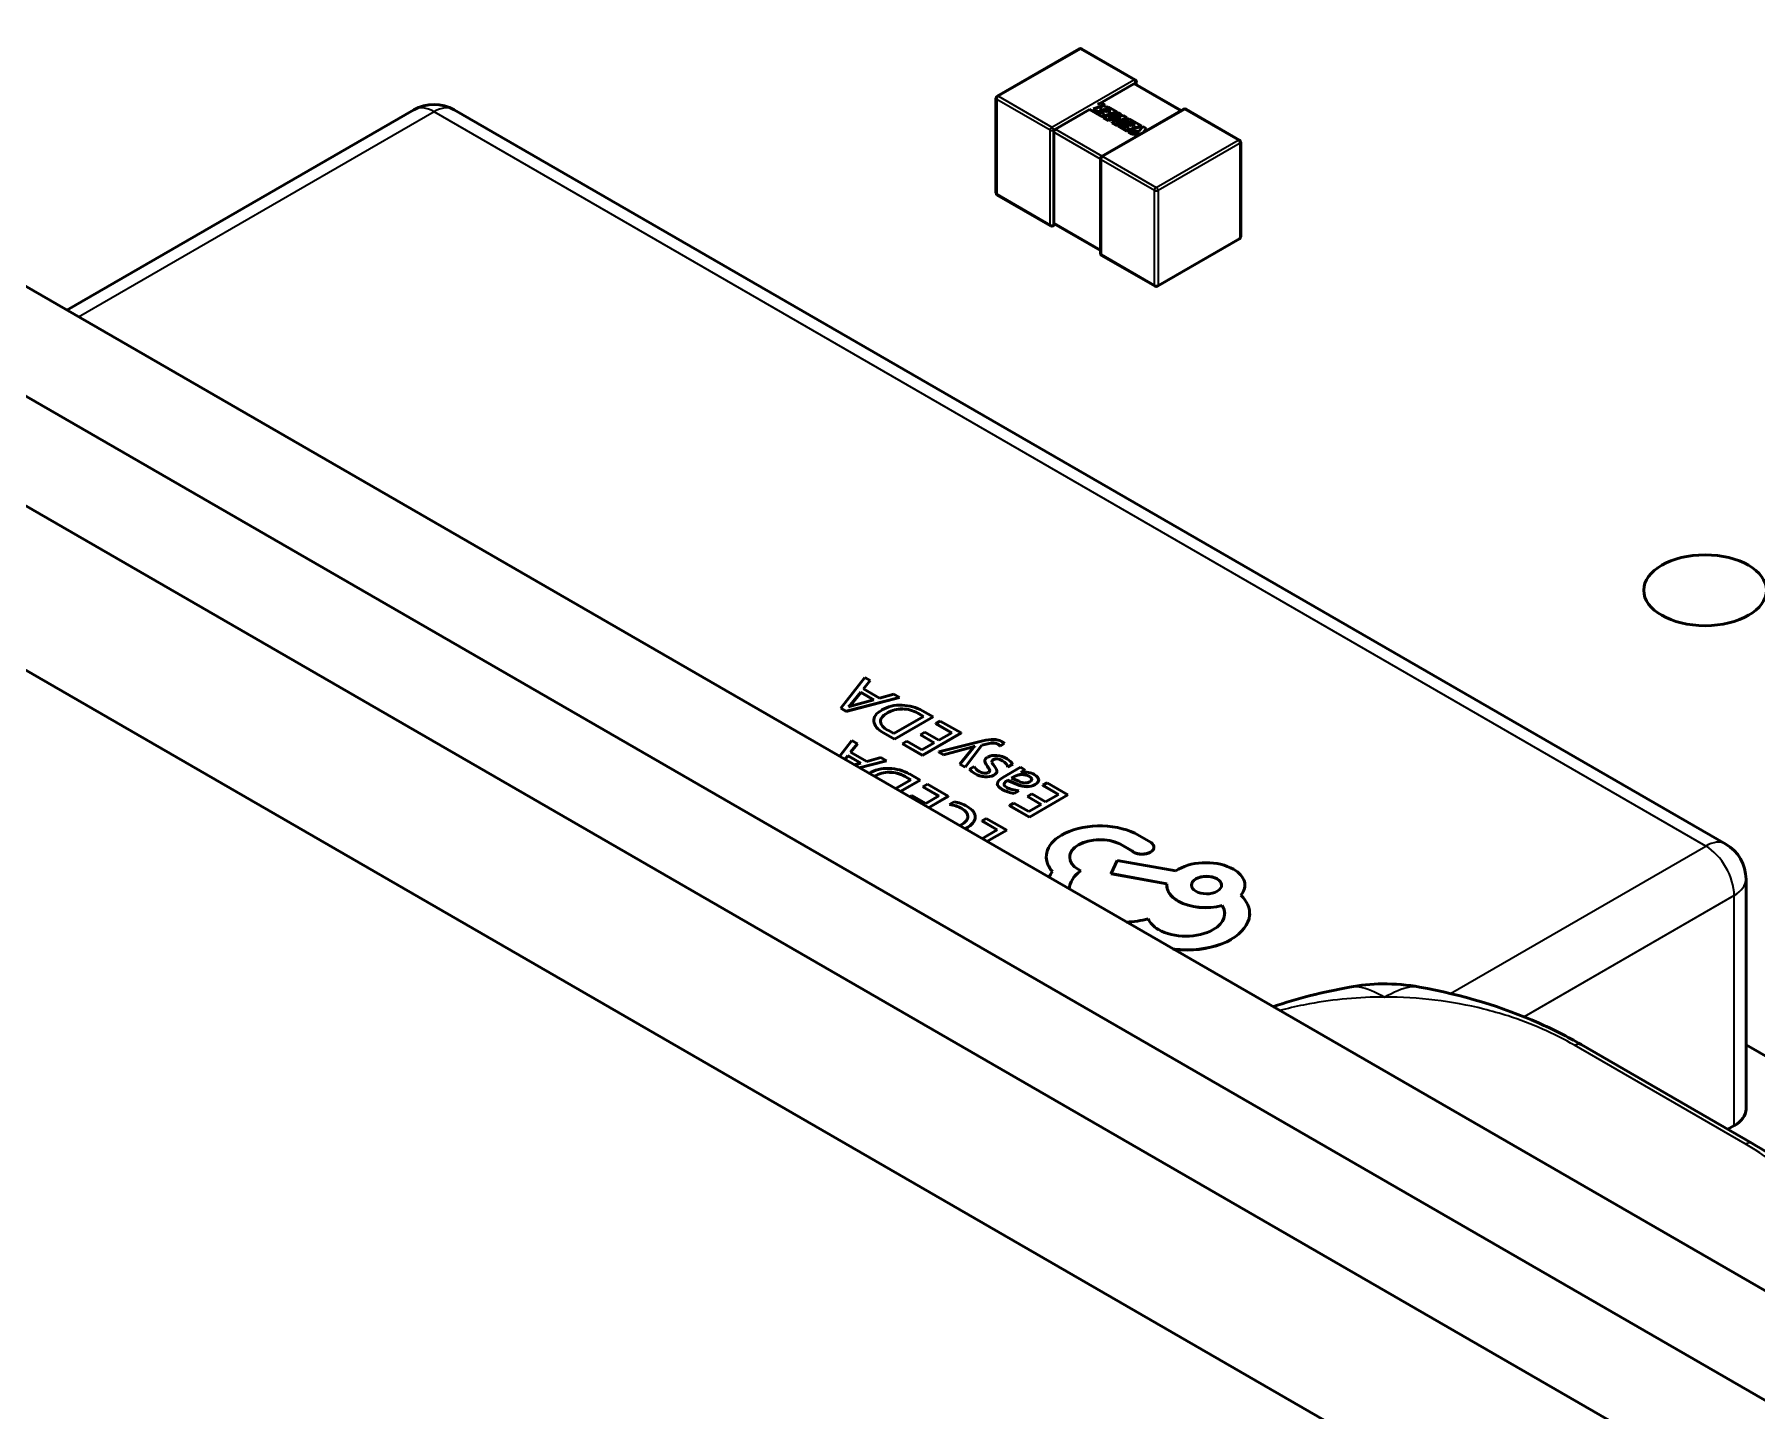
# Model space of a CAD drawing. Header units: millimetres. Extents: x -106 to 841, y -50 to 594.
# Drawn here: x 593.31 to 606.14, y 230.02 to 240.27 of the extents above; entities that cross this region are included whole.
import ezdxf

# ---------------------------------------------------------------- set-up
doc = ezdxf.new("R2010")
doc.units = ezdxf.units.MM
doc.layers.add('Visible (ISO)', color=7, linetype='Continuous', lineweight=50)
doc.layers.add('Visible Narrow (ISO)', color=7, linetype='Continuous', lineweight=35)

msp = doc.modelspace()

# ---------------------------------------------------------------- linework, layer by layer
at = {"layer": 'Visible (ISO)'}
for p, q in [((546.906, 264.335), (610.546, 227.593)), ((546.906, 263.518), (610.546, 226.776)), ((545.845, 262.906), (609.485, 226.164)), ((606.657, 230.655), (552.209, 262.09)), ((600.485, 239.814), (601.095, 240.166)), ((601.114, 240.166), (601.512, 239.936)), ((601.25, 239.759), (601.503, 239.905)), ((601.511, 239.906), (601.856, 239.707)), ((601.521, 239.9), (601.521, 239.92)), ((593.553, 238.22), (596.139, 239.713)), ((596.439, 239.713), (605.914, 234.243)), ((600.476, 239.093), (600.476, 239.798)), ((600.919, 239.568), (601.172, 239.714)), ((601.172, 239.718), (601.267, 239.663)), ((601.172, 239.714), (601.267, 239.659)), ((601.2, 239.721), (601.288, 239.75)), ((601.225, 239.706), (601.2, 239.721)), ((601.204, 239.719), (601.288, 239.745)), ((601.264, 239.684), (601.225, 239.706)), ((601.264, 239.764), (601.232, 239.754)), ((601.268, 239.718), (601.248, 239.711)), ((601.248, 239.711), (601.248, 239.707)), ((601.248, 239.711), (601.285, 239.69)), ((601.248, 239.707), (601.28, 239.689)), ((601.263, 239.365), (601.873, 239.717)), ((601.288, 239.75), (601.264, 239.764)), ((601.285, 239.69), (601.264, 239.684)), ((601.267, 239.663), (601.377, 239.698)), ((601.267, 239.659), (601.377, 239.694)), ((601.305, 239.697), (601.268, 239.718)), ((601.387, 239.692), (601.278, 239.657)), ((601.288, 239.75), (601.288, 239.745)), ((601.313, 239.735), (601.292, 239.729)), ((601.292, 239.729), (601.292, 239.724)), ((601.292, 239.729), (601.332, 239.705)), ((601.292, 239.724), (601.327, 239.704)), ((601.332, 239.705), (601.305, 239.697)), ((601.311, 239.648), (601.409, 239.68)), ((601.377, 239.698), (601.313, 239.735)), ((601.34, 239.654), (601.409, 239.676)), ((601.377, 239.698), (601.377, 239.694)), ((601.409, 239.68), (601.387, 239.692)), ((601.409, 239.68), (601.409, 239.676)), ((601.892, 239.717), (602.29, 239.487)), ((600.906, 239.56), (600.909, 239.558)), ((600.906, 238.871), (600.906, 239.545)), ((601.267, 239.663), (601.267, 239.659)), ((601.278, 239.657), (601.315, 239.636)), ((601.278, 239.657), (601.278, 239.653)), ((601.278, 239.653), (601.315, 239.632)), ((601.427, 239.669), (601.311, 239.648)), ((601.315, 239.636), (601.406, 239.653)), ((601.315, 239.632), (601.393, 239.647)), ((601.315, 239.636), (601.315, 239.632)), ((601.406, 239.653), (601.342, 239.62)), ((601.342, 239.62), (601.342, 239.616)), ((601.342, 239.62), (601.378, 239.599)), ((601.342, 239.616), (601.378, 239.595)), ((601.37, 239.615), (601.45, 239.656)), ((601.467, 239.646), (601.37, 239.615)), ((601.378, 239.599), (601.467, 239.628)), ((601.378, 239.595), (601.467, 239.624)), ((601.378, 239.599), (601.378, 239.595)), ((601.407, 239.601), (601.387, 239.594)), ((601.387, 239.594), (601.387, 239.59)), ((601.387, 239.594), (601.449, 239.558)), ((601.387, 239.59), (601.449, 239.554)), ((601.391, 239.621), (601.45, 239.652)), ((601.446, 239.579), (601.407, 239.601)), ((601.45, 239.656), (601.427, 239.669)), ((601.45, 239.613), (601.43, 239.606)), ((601.43, 239.606), (601.43, 239.602)), ((601.43, 239.606), (601.467, 239.585)), ((601.43, 239.602), (601.462, 239.584)), ((601.467, 239.585), (601.446, 239.579)), ((601.449, 239.558), (601.559, 239.593)), ((601.449, 239.554), (601.559, 239.589)), ((601.449, 239.558), (601.449, 239.554)), ((601.45, 239.656), (601.45, 239.652)), ((601.487, 239.592), (601.45, 239.613)), ((601.463, 239.55), (601.463, 239.546)), ((601.541, 239.55), (601.463, 239.55)), ((601.463, 239.55), (601.491, 239.534)), ((601.463, 239.546), (601.491, 239.53)), ((601.559, 239.593), (601.467, 239.646)), ((601.467, 239.628), (601.467, 239.624)), ((601.467, 239.628), (601.514, 239.6)), ((601.467, 239.624), (601.509, 239.599)), ((601.514, 239.6), (601.487, 239.592)), ((601.569, 239.588), (601.541, 239.55)), ((601.559, 239.593), (601.559, 239.589)), ((601.594, 239.573), (601.569, 239.588)), ((601.573, 239.544), (601.594, 239.573)), ((601.578, 239.547), (601.594, 239.569)), ((601.594, 239.573), (601.594, 239.569)), ((601.491, 239.534), (601.491, 239.53)), ((601.491, 239.534), (601.557, 239.534)), ((601.491, 239.53), (601.55, 239.53)), ((601.549, 239.53), (601.517, 239.519)), ((601.517, 239.519), (601.517, 239.515)), ((601.517, 239.519), (601.524, 239.515)), ((601.517, 239.515), (601.52, 239.513)), ((602.299, 238.767), (602.299, 239.471)), ((601.254, 239.349), (601.254, 238.644)), ((600.485, 239.077), (600.883, 238.848)), ((600.919, 238.857), (600.902, 238.848)), ((600.909, 238.863), (601.254, 238.664)), ((601.68, 238.398), (602.29, 238.751)), ((601.263, 238.628), (601.661, 238.398)), ((599.498, 235.485), (599.32, 235.256)), ((599.489, 235.399), (599.539, 235.461)), ((599.49, 235.399), (599.539, 235.461)), ((599.539, 235.461), (599.498, 235.485)), ((599.539, 235.461), (599.539, 235.461)), ((599.359, 235.233), (599.757, 235.336)), ((599.359, 235.232), (599.757, 235.335)), ((599.468, 235.374), (599.392, 235.28)), ((599.468, 235.373), (599.392, 235.279)), ((599.402, 235.274), (599.565, 235.318)), ((599.565, 235.318), (599.468, 235.374)), ((599.468, 235.374), (599.468, 235.373)), ((599.564, 235.318), (599.468, 235.373)), ((599.609, 235.33), (599.489, 235.399)), ((599.716, 235.359), (599.609, 235.33)), ((599.757, 235.336), (599.716, 235.359)), ((599.757, 235.336), (599.757, 235.335)), ((599.32, 235.256), (599.359, 235.233)), ((599.32, 235.256), (599.32, 235.255)), ((599.32, 235.255), (599.359, 235.232)), ((599.359, 235.233), (599.359, 235.232)), ((599.377, 235.265), (599.378, 235.265)), ((599.715, 235.066), (599.937, 235.194)), ((599.719, 235.025), (600.007, 235.191)), ((599.719, 235.024), (600.007, 235.19)), ((599.937, 235.194), (599.895, 235.218)), ((599.936, 235.193), (599.895, 235.217)), ((600.007, 235.191), (599.928, 235.237)), ((600.007, 235.191), (600.007, 235.19)), ((599.566, 235.164), (599.566, 235.164)), ((599.637, 235.073), (599.719, 235.025)), ((599.637, 235.072), (599.719, 235.024)), ((599.672, 235.091), (599.715, 235.066)), ((599.946, 235.077), (599.913, 235.058)), ((599.913, 235.058), (599.913, 235.057)), ((599.913, 235.058), (600.016, 234.998)), ((599.913, 235.057), (600.015, 234.998)), ((599.928, 234.905), (600.216, 235.071)), ((599.928, 234.904), (600.216, 235.07)), ((600.049, 235.017), (599.946, 235.077)), ((600.061, 235.16), (600.028, 235.141)), ((600.028, 235.141), (600.028, 235.14)), ((600.028, 235.141), (600.146, 235.073)), ((600.028, 235.14), (600.145, 235.073)), ((600.146, 235.073), (600.049, 235.017)), ((600.216, 235.071), (600.061, 235.16)), ((600.216, 235.071), (600.216, 235.07)), ((599.402, 235.014), (599.31, 234.896)), ((599.393, 234.928), (599.443, 234.99)), ((599.513, 234.859), (599.393, 234.928)), ((599.394, 234.927), (599.443, 234.989)), ((599.443, 234.99), (599.402, 235.014)), ((599.443, 234.99), (599.443, 234.989)), ((599.719, 235.025), (599.719, 235.024)), ((599.813, 235.009), (599.78, 234.99)), ((599.78, 234.99), (599.78, 234.989)), ((599.78, 234.99), (599.928, 234.905)), ((599.78, 234.989), (599.928, 234.904)), ((599.924, 234.945), (599.813, 235.009)), ((600.016, 234.998), (599.924, 234.945)), ((600.379, 235.012), (600.049, 234.93)), ((600.049, 234.93), (600.086, 234.908)), ((600.049, 234.93), (600.049, 234.929)), ((600.049, 234.929), (600.086, 234.907)), ((600.086, 234.908), (600.297, 234.965)), ((600.086, 234.907), (600.297, 234.964)), ((600.307, 234.959), (600.206, 234.839)), ((600.246, 234.816), (600.371, 234.981)), ((600.246, 234.815), (600.371, 234.98)), ((600.297, 234.965), (600.297, 234.964)), ((600.319, 234.971), (600.307, 234.959)), ((600.318, 234.972), (600.318, 234.971)), ((600.318, 234.972), (600.319, 234.971)), ((600.318, 234.971), (600.319, 234.971)), ((600.371, 234.981), (600.424, 234.993)), ((600.371, 234.98), (600.424, 234.992)), ((600.371, 234.981), (600.371, 234.98)), ((600.506, 234.974), (600.538, 234.993)), ((600.506, 234.973), (600.538, 234.992)), ((600.506, 234.974), (600.506, 234.973)), ((600.538, 234.993), (600.538, 234.992)), ((599.372, 234.902), (599.349, 234.874)), ((599.372, 234.901), (599.35, 234.873)), ((599.469, 234.847), (599.372, 234.902)), ((599.372, 234.902), (599.372, 234.901)), ((599.468, 234.846), (599.372, 234.901)), ((599.419, 234.833), (599.469, 234.847)), ((599.457, 234.811), (599.66, 234.864)), ((599.457, 234.811), (599.66, 234.863)), ((599.619, 234.888), (599.513, 234.859)), ((599.66, 234.864), (599.619, 234.888)), ((599.66, 234.864), (599.66, 234.863)), ((599.928, 234.905), (599.928, 234.904)), ((600.086, 234.908), (600.086, 234.907)), ((600.206, 234.839), (600.206, 234.838)), ((600.206, 234.839), (600.246, 234.816)), ((600.206, 234.838), (600.246, 234.815)), ((600.246, 234.816), (600.246, 234.815)), ((600.314, 234.822), (600.279, 234.802)), ((600.279, 234.802), (600.279, 234.801)), ((600.393, 234.863), (600.393, 234.862)), ((600.658, 234.815), (600.526, 234.739)), ((600.565, 234.818), (600.602, 234.839)), ((600.565, 234.817), (600.602, 234.838)), ((600.565, 234.818), (600.565, 234.817)), ((600.602, 234.839), (600.602, 234.838)), ((600.694, 234.794), (600.658, 234.815)), ((599.726, 234.656), (599.841, 234.722)), ((599.763, 234.635), (599.911, 234.72)), ((599.764, 234.634), (599.911, 234.719)), ((599.841, 234.722), (599.799, 234.746)), ((599.84, 234.722), (599.799, 234.746)), ((599.911, 234.72), (599.831, 234.766)), ((599.911, 234.72), (599.911, 234.719)), ((599.965, 234.689), (599.932, 234.67)), ((599.932, 234.67), (599.932, 234.669)), ((599.932, 234.67), (600.05, 234.602)), ((599.932, 234.669), (600.049, 234.601)), ((600.12, 234.599), (599.965, 234.689)), ((600.482, 234.786), (600.482, 234.785)), ((600.486, 234.693), (600.486, 234.693)), ((600.563, 234.719), (600.633, 234.689)), ((600.563, 234.719), (600.563, 234.718)), ((600.563, 234.718), (600.633, 234.688)), ((600.611, 234.746), (600.591, 234.735)), ((600.591, 234.735), (600.646, 234.711)), ((600.611, 234.745), (600.592, 234.735)), ((600.662, 234.776), (600.694, 234.794)), ((600.663, 234.776), (600.662, 234.776)), ((600.663, 234.776), (600.694, 234.794)), ((600.694, 234.794), (600.694, 234.794)), ((600.794, 234.722), (600.794, 234.721)), ((600.858, 234.7), (600.825, 234.681)), ((600.825, 234.681), (600.825, 234.68)), ((600.825, 234.681), (600.942, 234.613)), ((600.825, 234.68), (600.942, 234.613)), ((601.012, 234.611), (600.858, 234.7)), ((599.85, 234.605), (599.832, 234.595)), ((599.953, 234.546), (599.85, 234.605)), ((600.05, 234.602), (599.953, 234.546)), ((599.972, 234.514), (600.12, 234.599)), ((599.973, 234.514), (600.12, 234.598)), ((600.12, 234.599), (600.12, 234.598)), ((600.165, 234.559), (600.13, 234.539)), ((600.61, 234.549), (600.576, 234.53)), ((600.721, 234.485), (600.61, 234.549)), ((600.612, 234.621), (600.647, 234.641)), ((600.612, 234.62), (600.647, 234.641)), ((600.612, 234.621), (600.612, 234.62)), ((600.647, 234.641), (600.647, 234.641)), ((600.743, 234.617), (600.71, 234.598)), ((600.71, 234.598), (600.71, 234.597)), ((600.71, 234.598), (600.813, 234.538)), ((600.71, 234.597), (600.812, 234.538)), ((600.725, 234.445), (601.012, 234.611)), ((600.725, 234.444), (601.012, 234.61)), ((600.846, 234.557), (600.743, 234.617)), ((600.942, 234.613), (600.846, 234.557)), ((601.012, 234.611), (601.012, 234.61)), ((600.13, 234.539), (600.13, 234.538)), ((600.321, 234.446), (600.321, 234.445)), ((600.404, 234.435), (600.372, 234.416)), ((600.372, 234.416), (600.372, 234.415)), ((600.372, 234.416), (600.486, 234.35)), ((600.372, 234.415), (600.485, 234.349)), ((600.556, 234.347), (600.404, 234.435)), ((600.576, 234.53), (600.576, 234.529)), ((600.576, 234.53), (600.725, 234.445)), ((600.576, 234.529), (600.725, 234.444)), ((600.813, 234.538), (600.721, 234.485)), ((600.725, 234.445), (600.725, 234.444)), ((600.486, 234.35), (600.371, 234.283)), ((600.408, 234.262), (600.556, 234.347)), ((600.409, 234.262), (600.556, 234.346)), ((600.556, 234.347), (600.556, 234.346)), ((601.631, 234.254), (601.511, 234.324)), ((601.398, 234.245), (601.49, 234.192)), ((601.398, 234.245), (601.398, 234.244)), ((601.398, 234.244), (601.49, 234.191)), ((601.653, 234.22), (601.653, 234.22)), ((600.851, 234.148), (600.851, 234.147)), ((601.108, 234.044), (601.091, 234.054)), ((601.108, 234.044), (601.108, 234.044)), ((601.378, 234.122), (601.333, 234.023)), ((601.815, 234.044), (601.378, 234.122)), ((601.836, 234.056), (601.815, 234.044)), ((601.333, 234.023), (601.75, 233.948)), ((601.333, 234.023), (601.333, 234.022)), ((601.333, 234.022), (601.75, 233.947)), ((601.749, 233.935), (601.749, 233.934)), ((602.33, 233.937), (602.33, 233.937)), ((606.064, 233.983), (606.064, 232.268)), ((602.161, 233.786), (602.161, 233.785)), ((602.366, 233.725), (602.366, 233.724)), ((606.108, 232.015), (604.836, 232.75)), ((607.249, 232.064), (606.064, 232.748)), ((605.929, 232.119), (605.976, 232.146))]:
    msp.add_line(p, q, dxfattribs=at)
for centre, radius, start, end in [((601.105, 240.15), 0.0187, 60, 120), ((601.503, 239.92), 0.0187, 360, 60), ((600.495, 239.798), 0.0187, 120, 180), ((596.289, 239.453), 0.3, 60, 120), ((601.883, 239.701), 0.0187, 60, 120), ((602.28, 239.471), 0.0187, 360, 60), ((601.273, 239.349), 0.0187, 120, 180), ((600.495, 239.093), 0.0187, 180, 240), ((600.893, 238.864), 0.0187, 240, 300), ((602.28, 238.767), 0.0187, 300, 360), ((601.273, 238.644), 0.0187, 180, 240), ((601.67, 238.415), 0.0187, 240, 300), ((605.764, 233.983), 0.3, 0, 60)]:
    msp.add_arc(centre, radius, start, end, dxfattribs=at)
for centre, major_axis, ratio, start_param, end_param in [((601.503, 239.92), (-0.0132, -0.0229), 0.57735, 1.273545, 1.570796), ((600.893, 238.864), (0.0132, 0.0229), 0.57735, 4.712389, 5.00964), ((610.31, 234.682), (-10.695, 0.479), 0.060123, 6.189326, 6.293771), ((610.31, 234.681), (-10.695, 0.479), 0.060123, 6.189326, 6.285246), ((612.378, 205.18), (-12.723, 30.077), 0.090582, 6.242678, 6.294421), ((601.703, 225.642), (-1.97, 9.604), 0.148428, 6.251288, 6.332549), ((601.703, 225.641), (-1.97, 9.604), 0.148428, 6.251288, 6.332549), ((590.435, 211.747), (9.454, 23.508), 0.108906, 6.267704, 6.324384), ((597.672, 223.572), (2.147, 11.674), 0.137428, 6.234346, 6.307563), ((597.672, 223.572), (2.147, 11.674), 0.137428, 6.234346, 6.307563), ((632.13, 237.891), (32.515, 2.735), 0.038716, 3.143359, 3.197224), ((600.394, 235.008), (-0.151, 0.03), 0.261871, 3.492368, 3.800979), ((612.282, 204.708), (-12.723, 30.077), 0.090582, 6.242678, 6.294421), ((590.339, 211.276), (9.454, 23.508), 0.108906, 6.267704, 6.324384), ((600.992, 234.541), (-0.597, 0.33), 0.147635, 0.062665, 0.340222), ((605.139, 234.065), (-4.747, 0.801), 0.070102, 6.198568, 6.287117), ((600.992, 234.54), (-0.597, 0.33), 0.147635, 0.081452, 0.340222), ((598.748, 236.197), (-1.68, 1.41), 0.040861, 3.183612, 3.319859), ((598.748, 236.198), (-1.68, 1.41), 0.040861, 3.183612, 3.319859), ((601.5, 232.937), (-1.084, 1.955), 0.202583, 6.142598, 6.286679), ((600.811, 234.565), (-0.365, 0.295), 0.096156, 0.106075, 0.405246), ((604.736, 223.15), (-4.274, 11.726), 0.060863, 6.210712, 6.293888), ((604.736, 223.149), (-4.274, 11.726), 0.060863, 6.210712, 6.293888), ((599.381, 235.444), (-1.099, 0.666), 0.100092, 3.173278, 3.381212), ((600.199, 232.723), (0.289, 2.18), 0.284169, 6.166341, 6.292723), ((590.733, 233.534), (9.876, 1.285), 0.07098, 0.029514, 0.092518), ((610.214, 234.211), (-10.695, 0.479), 0.060123, 6.189326, 6.190539), ((610.214, 234.21), (-10.695, 0.479), 0.060123, 6.189326, 6.189851), ((601.607, 225.17), (-1.97, 9.604), 0.148428, 6.251288, 6.332549), ((601.607, 225.17), (-1.97, 9.604), 0.148428, 6.251288, 6.332549), ((597.576, 223.101), (2.147, 11.674), 0.137428, 6.234346, 6.307563), ((597.576, 223.1), (2.147, 11.674), 0.137428, 6.234346, 6.307563), ((600.29, 234.946), (-0.133, 0.167), 0.410259, 2.756968, 3.080371), ((599.038, 235.005), (-1.444, 0.222), 0.128329, 2.982917, 3.131669), ((599.038, 235.004), (-1.444, 0.222), 0.128329, 2.982917, 3.131669), ((599.381, 235.443), (-1.099, 0.666), 0.100092, 3.173278, 3.202183), ((626.545, 236.109), (-26.009, -1.421), 0.02399, 6.235879, 6.319932), ((626.545, 236.108), (-26.009, -1.421), 0.02399, 6.235879, 6.281222), ((598.416, 230.117), (2.341, 4.647), 0.155184, 6.274333, 6.39313), ((600.026, 233.581), (0.699, 1.167), 0.256377, 0.004149, 0.161317), ((600.026, 233.58), (0.699, 1.167), 0.256377, 0.004149, 0.161317), ((600.548, 235.424), (-0.16, 0.724), 0.302444, 3.072579, 3.236754), ((598.87, 234.57), (1.872, 0.157), 0.092397, 0.001236, 0.132209), ((598.87, 234.569), (1.872, 0.157), 0.092397, 0.001236, 0.132209), ((588.931, 233.74), (11.863, 0.983), 0.047794, 6.283013, 6.352003), ((599.046, 232.157), (-1.163, -2.358), 0.307644, 3.121436, 3.242687), ((599.046, 232.156), (-1.163, -2.358), 0.307644, 3.121436, 3.242687), ((587.307, 232.435), (-12.959, -2.021), 0.05889, 3.128826, 3.214536), ((587.307, 232.434), (-12.959, -2.021), 0.05889, 3.132929, 3.214536), ((579.277, 236.616), (-21.044, 2.176), 0.053909, 3.067268, 3.144314), ((579.277, 236.615), (-21.044, 2.176), 0.053909, 3.067268, 3.144314), ((601.245, 234.145), (-0.402, -0.003), 0.580876, 4.737995, 5.485314), ((601.208, 234.098), (-0.455, -0.04), 0.609824, 3.934747, 4.606017), ((601.352, 233.857), (-0.504, 0.07), 0.643041, 5.915772, 6.06278), ((600.227, 233.489), (2.138, 0.255), 0.273303, 6.22952, 6.499459), ((601.925, 233.721), (-0.441, -0.009), 0.5963, 2.317405, 3.075775), ((601.925, 233.721), (-0.441, -0.009), 0.5963, 2.317405, 3.075775), ((600.227, 233.488), (2.138, 0.255), 0.273303, 6.22952, 6.250551), ((601.906, 233.721), (-0.46, -0.006), 0.578117, 1.549864, 2.341659), ((601.906, 233.72), (-0.46, -0.006), 0.578117, 1.549864, 2.341659), ((601.933, 233.762), (-0.511, -0.031), 0.597342, 1.259889, 1.46849), ((601.933, 233.761), (-0.511, -0.031), 0.597342, 1.263578, 1.46849), ((605.764, 232.268), (0.3, 0), 0.57735, 5.497787, 6.283185)]:
    msp.add_ellipse(centre, major_axis=major_axis, ratio=ratio, start_param=start_param, end_param=end_param, dxfattribs=at)
msp.add_ellipse((605.759, 236.134), major_axis=(-0.457, 0), ratio=0.57735, dxfattribs=at)
for points in [[(601.503, 239.905), (601.506, 239.907), (601.51, 239.907), (601.511, 239.906)], [(600.906, 239.545), (600.906, 239.549), (600.907, 239.554), (600.909, 239.558)], [(600.909, 239.558), (600.912, 239.562), (600.916, 239.566), (600.919, 239.568)], [(600.909, 238.863), (600.907, 238.864), (600.906, 238.867), (600.906, 238.871)], [(599.392, 235.28), (599.39, 235.276), (599.385, 235.272), (599.377, 235.265)], [(599.392, 235.279), (599.39, 235.276), (599.385, 235.271), (599.377, 235.265)], [(599.378, 235.265), (599.388, 235.269), (599.396, 235.272), (599.402, 235.274)], [(599.625, 235.241), (599.582, 235.217), (599.563, 235.189), (599.566, 235.157)], [(599.566, 235.164), (599.566, 235.161), (599.566, 235.159), (599.566, 235.157)], [(599.566, 235.157), (599.57, 235.126), (599.593, 235.098), (599.637, 235.073)], [(599.566, 235.157), (599.57, 235.125), (599.593, 235.097), (599.637, 235.072)], [(600.297, 234.965), (600.307, 234.968), (600.314, 234.97), (600.318, 234.972)], [(600.297, 234.964), (600.307, 234.967), (600.314, 234.969), (600.318, 234.971)], [(600.518, 235.008), (600.486, 235.026), (600.44, 235.028), (600.379, 235.012)], [(600.424, 234.993), (600.451, 235), (600.473, 234.998), (600.49, 234.988)], [(600.424, 234.992), (600.451, 234.999), (600.473, 234.997), (600.49, 234.988)], [(600.49, 234.988), (600.496, 234.984), (600.502, 234.979), (600.506, 234.973)], [(600.49, 234.988), (600.496, 234.985), (600.502, 234.98), (600.506, 234.974)], [(600.279, 234.802), (600.288, 234.79), (600.301, 234.778), (600.319, 234.768)], [(600.279, 234.801), (600.288, 234.789), (600.301, 234.778), (600.319, 234.768)], [(600.352, 234.783), (600.332, 234.794), (600.32, 234.807), (600.314, 234.822)], [(600.445, 234.855), (600.444, 234.862), (600.447, 234.867), (600.455, 234.872)], [(600.445, 234.857), (600.445, 234.863), (600.448, 234.867), (600.455, 234.871)], [(600.525, 234.863), (600.547, 234.85), (600.56, 234.835), (600.565, 234.817)], [(600.525, 234.863), (600.547, 234.851), (600.56, 234.836), (600.565, 234.818)], [(599.529, 234.77), (599.529, 234.77), (599.529, 234.77), (599.529, 234.77)], [(600.319, 234.768), (600.341, 234.755), (600.366, 234.747), (600.392, 234.744)], [(600.319, 234.768), (600.341, 234.755), (600.366, 234.748), (600.392, 234.745)], [(600.388, 234.771), (600.375, 234.773), (600.363, 234.777), (600.352, 234.783)], [(600.392, 234.745), (600.418, 234.742), (600.441, 234.746), (600.459, 234.757)], [(600.392, 234.744), (600.418, 234.742), (600.441, 234.746), (600.459, 234.756)], [(600.43, 234.792), (600.431, 234.786), (600.427, 234.781), (600.419, 234.776)], [(600.43, 234.791), (600.43, 234.791), (600.43, 234.791), (600.43, 234.79)], [(600.526, 234.739), (600.474, 234.709), (600.473, 234.68), (600.522, 234.651)], [(600.486, 234.693), (600.486, 234.678), (600.498, 234.664), (600.522, 234.65)], [(600.668, 234.762), (600.647, 234.761), (600.628, 234.756), (600.611, 234.746)], [(600.668, 234.761), (600.647, 234.76), (600.628, 234.755), (600.611, 234.745)], [(600.633, 234.689), (600.685, 234.666), (600.73, 234.666), (600.768, 234.688)], [(600.633, 234.688), (600.685, 234.665), (600.73, 234.665), (600.768, 234.687)], [(600.646, 234.711), (600.665, 234.703), (600.68, 234.698), (600.693, 234.698)], [(600.729, 234.708), (600.738, 234.713), (600.743, 234.72), (600.742, 234.727)], [(600.742, 234.725), (600.742, 234.726), (600.742, 234.726), (600.742, 234.727)], [(600.768, 234.688), (600.786, 234.699), (600.795, 234.711), (600.794, 234.724)], [(600.768, 234.687), (600.785, 234.697), (600.794, 234.709), (600.794, 234.721)], [(600.262, 234.523), (600.23, 234.541), (600.198, 234.553), (600.165, 234.559)], [(600.522, 234.651), (600.549, 234.636), (600.579, 234.626), (600.612, 234.621)], [(600.522, 234.65), (600.549, 234.635), (600.579, 234.625), (600.612, 234.62)], [(600.647, 234.641), (600.61, 234.644), (600.579, 234.652), (600.555, 234.666)], [(600.267, 234.447), (600.265, 234.424), (600.247, 234.403), (600.213, 234.383)], [(600.321, 234.443), (600.323, 234.472), (600.303, 234.499), (600.262, 234.523)], [(600.321, 234.442), (600.321, 234.443), (600.321, 234.444), (600.321, 234.445)], [(600.213, 234.383), (600.211, 234.382), (600.208, 234.38), (600.206, 234.379)], [(600.245, 234.356), (600.248, 234.358), (600.251, 234.36), (600.254, 234.362)], [(600.245, 234.356), (600.248, 234.358), (600.251, 234.359), (600.254, 234.361)], [(600.963, 234.31), (600.842, 234.238), (600.817, 234.127), (600.897, 234.038)], [(601.091, 234.238), (601.175, 234.286), (601.308, 234.29), (601.398, 234.245)], [(601.091, 234.237), (601.175, 234.286), (601.308, 234.289), (601.398, 234.244)], [(601.091, 234.054), (601.003, 234.105), (601.003, 234.187), (601.091, 234.238)], [(601.025, 234.145), (601.026, 234.179), (601.048, 234.212), (601.091, 234.237)], [(601.49, 234.192), (601.494, 234.19), (601.496, 234.186), (601.5, 234.184)], [(601.49, 234.191), (601.494, 234.189), (601.496, 234.185), (601.5, 234.183)], [(601.5, 234.184), (601.535, 234.164), (601.592, 234.164), (601.627, 234.184)], [(601.5, 234.183), (601.535, 234.163), (601.592, 234.163), (601.627, 234.183)], [(601.627, 234.184), (601.66, 234.203), (601.662, 234.234), (601.631, 234.254)], [(601.627, 234.183), (601.644, 234.193), (601.653, 234.206), (601.653, 234.22)], [(600.851, 234.147), (600.851, 234.11), (600.866, 234.072), (600.897, 234.038)], [(601.02, 233.909), (601.024, 233.957), (601.053, 234.005), (601.108, 234.044)], [(601.02, 233.909), (601.024, 233.957), (601.053, 234.004), (601.108, 234.044)], [(602.245, 234.056), (602.132, 234.121), (601.948, 234.121), (601.836, 234.056)], [(602.157, 233.938), (602.157, 233.954), (602.146, 233.971), (602.124, 233.983)], [(601.834, 233.819), (601.922, 233.768), (602.055, 233.757), (602.161, 233.786)], [(601.834, 233.818), (601.922, 233.767), (602.055, 233.757), (602.161, 233.785)], [(602.161, 233.786), (602.2, 233.726), (602.179, 233.655), (602.095, 233.606)], [(602.161, 233.785), (602.173, 233.766), (602.18, 233.745), (602.18, 233.725)], [(601.609, 233.687), (601.558, 233.672), (601.502, 233.664), (601.447, 233.662)], [(602.095, 233.606), (601.983, 233.541), (601.799, 233.541), (601.686, 233.606)], [(602.539, 233.032), (602.72, 233.093), (602.912, 233.142), (603.11, 233.178)], [(603.11, 233.178), (603.11, 233.178), (603.111, 233.178), (603.111, 233.178)], [(603.632, 233.178), (603.632, 233.178), (603.632, 233.178), (603.632, 233.178)], [(606.108, 232.015), (606.457, 231.814), (606.786, 231.535), (607.081, 231.187)]]:
    msp.add_open_spline(points, degree=3, dxfattribs=at)
for points, knots in [([(602.3, 233.864), (602.314, 233.879), (602.323, 233.896), (602.332, 233.93), (602.331, 233.948), (602.322, 233.981), (602.312, 233.998), (602.285, 234.029), (602.267, 234.044), (602.245, 234.056)], [-0.03624865, -0.03624865, -0.03624865, -0.03624865, -0.02717459, -0.02717459, -0.01821182, -0.01821182, -0.00926354, -0.00926354, 0, 0, 0, 0]), ([(601.75, 233.948), (601.748, 233.936), (601.749, 233.924), (601.755, 233.901), (601.76, 233.889), (601.774, 233.867), (601.783, 233.857), (601.806, 233.837), (601.819, 233.827), (601.834, 233.819)], [-0.02461477, -0.02461477, -0.02461477, -0.02461477, -0.01851923, -0.01851923, -0.01237653, -0.01237653, -0.00628907, -0.00628907, 0, 0, 0, 0]), ([(601.749, 233.934), (601.749, 233.927), (601.75, 233.919), (601.755, 233.9), (601.76, 233.889), (601.774, 233.866), (601.783, 233.856), (601.806, 233.836), (601.819, 233.827), (601.834, 233.818)], [-0.02248923, -0.02248923, -0.02248923, -0.02248923, -0.01851923, -0.01851923, -0.01237653, -0.01237653, -0.00628907, -0.00628907, 0, 0, 0, 0]), ([(602.124, 233.984), (602.079, 234.01), (602.007, 234.009), (601.965, 233.984), (601.92, 233.958), (601.922, 233.917), (601.965, 233.892)], [0, 0, 0, 0, 1, 1, 1, 2, 2, 2, 2]), ([(602.124, 233.983), (602.079, 234.009), (602.007, 234.008), (601.965, 233.983), (601.942, 233.971), (601.932, 233.954), (601.932, 233.938)], [0, 0, 0, 0, 1, 1, 1, 1.49011, 1.49011, 1.49011, 1.49011]), ([(601.965, 233.892), (602.007, 233.867), (602.079, 233.866), (602.169, 233.918), (602.167, 233.959), (602.124, 233.984)], [2, 2, 2, 2, 3, 3, 4, 4, 4, 4]), ([(602.3, 233.863), (602.314, 233.879), (602.323, 233.895), (602.329, 233.92), (602.33, 233.929), (602.33, 233.937)], [-0.03616338, -0.03616338, -0.03616338, -0.03616338, -0.02717459, -0.02717459, -0.02293953, -0.02293953, -0.02293953, -0.02293953]), ([(601.686, 233.606), (601.668, 233.617), (601.652, 233.63), (601.626, 233.657), (601.615, 233.672), (601.609, 233.687)], [-0.01600597, -0.01600597, -0.01600597, -0.01600597, -0.0080898, -0.0080898, 0, 0, 0, 0]), ([(603.111, 233.178), (603.19, 233.193), (603.272, 233.201), (603.448, 233.203), (603.542, 233.195), (603.632, 233.178)], [0, 0, 0, 0, 0.02464126, 0.02464126, 0.052626, 0.052626, 0.052626, 0.052626]), ([(603.632, 233.178), (603.951, 233.121), (604.251, 233.029), (604.627, 232.863), (604.733, 232.809), (604.836, 232.75)], [0, 0, 0, 0, 0.1038782, 0.1038782, 0.1470033, 0.1470033, 0.1470033, 0.1470033])]:
    msp.add_open_spline(points, degree=3, knots=knots, dxfattribs=at)
at = {"layer": 'Visible Narrow (ISO)'}
for p, q in [((601.105, 240.165), (600.495, 239.813)), ((601.503, 239.935), (601.105, 240.165)), ((600.893, 239.583), (601.503, 239.935)), ((600.495, 239.813), (600.893, 239.583)), ((601.851, 239.704), (601.503, 239.905)), ((596.289, 239.698), (593.641, 238.169)), ((605.764, 234.228), (596.289, 239.698)), ((600.879, 239.56), (600.482, 239.79)), ((600.482, 239.79), (600.482, 239.086)), ((601.883, 239.716), (601.273, 239.364)), ((602.28, 239.486), (601.883, 239.716)), ((600.879, 238.856), (600.879, 239.56)), ((601.254, 239.344), (600.906, 239.545)), ((600.919, 239.568), (601.267, 239.367)), ((601.67, 239.134), (602.28, 239.486)), ((602.294, 239.463), (601.684, 239.111)), ((602.294, 238.759), (602.294, 239.463)), ((601.657, 239.111), (601.259, 239.341)), ((601.259, 239.341), (601.259, 238.637)), ((601.273, 239.364), (601.67, 239.134)), ((600.482, 239.086), (600.879, 238.856)), ((601.657, 238.407), (601.657, 239.111)), ((601.684, 239.111), (601.684, 238.407)), ((600.906, 238.871), (601.254, 238.67)), ((601.684, 238.407), (602.294, 238.759)), ((601.259, 238.637), (601.657, 238.407)), ((599.392, 235.28), (599.392, 235.279)), ((599.665, 235.219), (599.665, 235.219)), ((599.78, 235.25), (599.78, 235.249)), ((599.895, 235.218), (599.895, 235.217)), ((599.566, 235.157), (599.566, 235.157)), ((599.637, 235.073), (599.637, 235.072)), ((600.424, 234.993), (600.424, 234.992)), ((600.49, 234.988), (600.49, 234.988)), ((600.413, 234.822), (600.413, 234.822)), ((600.455, 234.872), (600.455, 234.871)), ((600.525, 234.863), (600.525, 234.863)), ((599.569, 234.748), (599.569, 234.747)), ((599.683, 234.779), (599.683, 234.778)), ((599.799, 234.746), (599.799, 234.746)), ((600.319, 234.768), (600.319, 234.768)), ((600.392, 234.745), (600.392, 234.744)), ((600.43, 234.792), (600.43, 234.791)), ((600.459, 234.757), (600.459, 234.756)), ((600.481, 234.782), (600.481, 234.781)), ((600.611, 234.746), (600.611, 234.745)), ((600.633, 234.689), (600.633, 234.688)), ((600.668, 234.762), (600.668, 234.761)), ((600.724, 234.749), (600.724, 234.748)), ((600.742, 234.727), (600.742, 234.727)), ((600.768, 234.688), (600.768, 234.687)), ((600.522, 234.651), (600.522, 234.65)), ((600.223, 234.507), (600.223, 234.506)), ((600.321, 234.443), (600.321, 234.442)), ((600.254, 234.362), (600.254, 234.361)), ((601.091, 234.238), (601.091, 234.237)), ((601.49, 234.192), (601.49, 234.191)), ((601.5, 234.184), (601.5, 234.183)), ((601.627, 234.184), (601.627, 234.183)), ((603.862, 233.13), (605.764, 234.228)), ((602.124, 233.984), (602.124, 233.983)), ((601.834, 233.819), (601.834, 233.818)), ((605.976, 233.86), (604.41, 232.956)), ((605.976, 232.146), (605.976, 233.86)), ((602.365, 233.713), (602.365, 233.712)), ((602.228, 233.534), (602.228, 233.533)), ((601.899, 233.455), (601.899, 233.454)), ((606.058, 232.01), (604.786, 232.745))]:
    msp.add_line(p, q, dxfattribs=at)
for centre, major_axis, start_param, end_param in [((601.105, 240.15), (-0.0094, 0.0162), 5.497787, 6.283185), ((601.105, 240.15), (0.0094, 0.0162), 0, 0.785398), ((601.503, 239.92), (0.0094, 0.0162), 0, 0.785398), ((601.503, 239.92), (0.0094, -0.0162), 0.785398, 2.356194), ((600.495, 239.798), (0.0094, 0.0162), 0.785398, 2.356194), ((600.495, 239.798), (-0.0094, 0.0162), 5.497787, 6.283185), ((601.503, 239.92), (0.0187, 0), 5.497787, 6.283185), ((596.289, 239.453), (-0.15, 0.26), 5.497787, 6.283185), ((596.289, 239.453), (0.15, 0.26), 0, 0.785398), ((600.495, 239.798), (-0.0187, 0), 0, 0.785398), ((601.883, 239.701), (-0.0094, 0.0162), 5.497787, 6.283185), ((601.883, 239.701), (0.0094, 0.0162), 0, 0.785398), ((600.893, 239.568), (0.0094, 0.0162), 0.785398, 2.356194), ((600.893, 239.568), (0.0187, 0), 3.926991, 5.497787), ((600.893, 239.568), (-0.0094, 0.0162), 3.926991, 5.497787), ((602.28, 239.471), (0.0094, 0.0162), 0, 0.785398), ((602.28, 239.471), (0.0094, -0.0162), 0.785398, 2.356194), ((602.28, 239.471), (0.0187, 0), 5.497787, 6.283185), ((601.273, 239.349), (-0.0187, 0), 0, 0.785398), ((601.273, 239.349), (0.0094, 0.0162), 0.785398, 2.356194), ((601.273, 239.349), (-0.0094, 0.0162), 5.497787, 6.283185), ((600.495, 239.093), (-0.0187, 0), 0, 0.785398), ((600.495, 239.093), (-0.0094, -0.0162), 5.497787, 6.283185), ((601.67, 239.119), (0.0094, 0.0162), 0.785398, 2.356194), ((601.67, 239.119), (-0.0187, 0), 0.785398, 2.356195), ((601.67, 239.119), (-0.0094, 0.0162), 3.926991, 5.497787), ((600.893, 238.864), (-0.0094, -0.0162), 5.497787, 6.283185), ((600.893, 238.864), (0.0187, 0), 3.926991, 5.497787), ((600.893, 238.864), (0.0094, -0.0162), 0, 0.785398), ((602.28, 238.767), (0.0094, -0.0162), 0, 0.785398), ((602.28, 238.767), (0.0187, 0), 5.497787, 6.283185), ((601.273, 238.644), (-0.0187, 0), 0, 0.785398), ((601.273, 238.644), (-0.0094, -0.0162), 5.497787, 6.283185), ((601.67, 238.415), (-0.0187, 0), 0.785398, 2.356195), ((601.67, 238.415), (-0.0094, -0.0162), 5.497787, 6.283185), ((601.67, 238.415), (0.0094, -0.0162), 0, 0.785398), ((605.764, 233.983), (0.15, 0.26), 0, 0.785398), ((605.764, 233.983), (-0.15, 0.26), 3.926991, 5.497787), ((605.764, 233.983), (0.3, 0), 5.497787, 6.283185)]:
    msp.add_ellipse(centre, major_axis=major_axis, ratio=0.57735, start_param=start_param, end_param=end_param, dxfattribs=at)
for points, knots in [([(603.111, 233.178), (603.133, 233.182), (603.211, 233.185), (603.303, 233.143), (603.371, 233.104)], [0.2748839, 0.2748839, 0.2748839, 0.2748839, 0.5, 1, 1, 1, 1]), ([(603.371, 233.104), (603.44, 233.143), (603.532, 233.185), (603.609, 233.182), (603.632, 233.178)], [0, 0, 0, 0, 0.5, 0.7251161, 0.7251161, 0.7251161, 0.7251161]), ([(603.371, 233.104), (603.181, 233.104), (602.995, 233.087), (602.813, 233.053), (602.752, 233.042), (602.693, 233.029), (602.632, 233.014), (602.618, 233.01), (602.603, 233.007), (602.589, 233.003)], [0, 0, 0, 0, 0.375, 0.375, 0.375, 0.5, 0.5, 0.5, 0.5294234, 0.5294234, 0.5294234, 0.5294234]), ([(604.786, 232.745), (604.632, 232.833), (604.468, 232.906), (604.291, 232.963), (604.232, 232.982), (604.17, 232.999), (604.111, 233.014), (603.872, 233.074), (603.625, 233.104), (603.371, 233.104)], [0, 0, 0, 0, 0.375, 0.375, 0.375, 0.5, 0.5, 0.5, 1, 1, 1, 1]), ([(606.68, 231.194), (606.68, 231.303), (606.651, 231.411), (606.592, 231.516), (606.573, 231.551), (606.551, 231.585), (606.524, 231.621), (606.418, 231.762), (606.263, 231.892), (606.058, 232.01)], [0, 0, 0, 0, 0.375, 0.375, 0.375, 0.5, 0.5, 0.5, 1, 1, 1, 1])]:
    msp.add_open_spline(points, degree=3, knots=knots, dxfattribs=at)
for points in [[(604.786, 232.745), (604.804, 232.756), (604.822, 232.758), (604.836, 232.75)], [(606.058, 232.01), (606.077, 232.021), (606.095, 232.023), (606.108, 232.015)]]:
    msp.add_open_spline(points, degree=3, dxfattribs=at)

doc.saveas('drawing.dxf')
